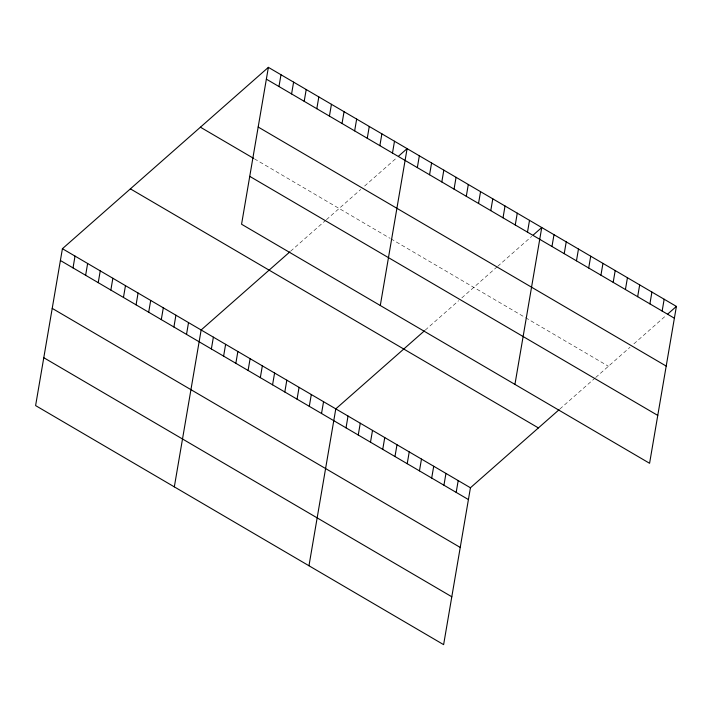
<?xml version="1.0" encoding="UTF-8"?>
<svg xmlns="http://www.w3.org/2000/svg" width="712" height="712" viewBox="0 0 712 712"><rect width="100%" height="100%" fill="white"/><g stroke="black" fill="none" stroke-linecap="round" stroke-linejoin="round"><path stroke-width="0.53" stroke-dasharray="3.56 2.67" d="M290.594 251.22L325.607 220.391M326.408 219.688L360.762 189.436M364.624 186.037L397.065 157.477M425.242 330.11L458.662 300.678M461.848 297.874L496.958 266.964M497.733 266.288L531.713 236.366M559.89 409L594.903 378.17M595.704 377.467L630.058 347.216M633.92 343.816L666.361 315.247M254.46 158.865L389.98 238.271M390.924 238.823L524.628 317.16M525.572 317.712L608.431 366.253"/><path stroke-width="1.07" d="M268.38 67.355L241.564 224.236L649.584 463.289L676.4 306.409L268.38 67.355L62.416 248.71L35.6 405.591L443.62 644.645L470.436 487.764L559.098 409.703M73.016 267.89L75.027 256.098M85.627 275.286L87.638 263.485M98.238 282.673L100.25 270.872M110.85 290.06L112.861 278.267M123.461 297.447L125.472 285.654M136.072 304.843L138.084 293.041M148.683 312.23L150.695 300.428M161.295 319.617L163.306 307.815M173.906 327.004L175.917 315.211M186.517 334.4L188.529 322.598M174.324 486.866L201.14 329.985L289.802 251.923M211.366 348.96L213.386 337.159M223.613 356.125L225.624 344.332M278.971 86.544L280.991 74.742M235.85 363.298L237.861 351.505M291.582 93.931L293.602 82.129M248.088 370.471L250.108 358.67M304.193 101.318L306.213 89.516M260.334 377.645L262.345 365.843M316.813 108.705L318.825 96.912M272.571 384.818L274.592 373.017M329.425 116.092L331.436 104.299M284.809 391.983L286.829 380.19M342.036 123.487L344.047 111.686M297.055 399.156L299.067 387.364M354.647 130.875L356.659 119.073M309.293 406.329L311.313 394.528M367.258 138.261L369.27 126.469M321.53 413.503L323.551 401.702M379.87 145.649L381.881 133.856M308.972 565.755L335.788 408.875L424.45 330.813M392.481 153.044L394.493 141.243M346.014 427.841L348.035 416.048M380.288 305.519L407.104 148.63L398.613 156.115M358.252 435.014L360.272 423.222M370.498 442.188L372.51 430.386M417.33 167.605L419.35 155.803M429.567 174.769L431.588 162.977M382.736 449.361L384.756 437.56M394.973 456.534L396.993 444.733M441.814 181.943L443.825 170.15M454.051 189.116L456.072 177.315M407.22 463.708L409.231 451.906M419.457 470.872L421.477 459.08M466.289 196.29L468.309 184.488M478.535 203.463L480.547 191.661M431.695 478.046L433.715 466.253M443.941 485.219L445.952 473.418M490.773 210.627L492.793 198.835M503.019 217.801L505.031 206.008M456.178 492.392L458.199 480.591M515.257 224.974L517.268 213.182M527.494 232.148L529.514 220.346M514.936 384.4L541.752 227.52L533.261 235.005M551.978 246.494L553.989 234.693M564.216 253.659L566.236 241.866M576.462 260.832L578.473 249.04M588.699 268.006L590.72 256.204M600.937 275.179L602.957 263.378M613.183 282.353L615.195 270.551M625.421 289.517L627.441 277.725M637.658 296.69L639.679 284.898M649.905 303.864L651.916 292.062M662.142 311.037L664.163 299.236M667.901 313.894L676.4 306.409M266.359 79.148L674.38 318.211M258.18 127.03L666.201 366.084M200.41 127.199L253.561 158.34M249.743 176.353L657.763 415.416M130.385 188.858L538.406 427.921M62.416 248.71L470.436 487.764M60.404 260.503L468.425 499.566M52.216 308.385L460.237 547.439M43.788 357.709L451.808 596.772"/></g></svg>
